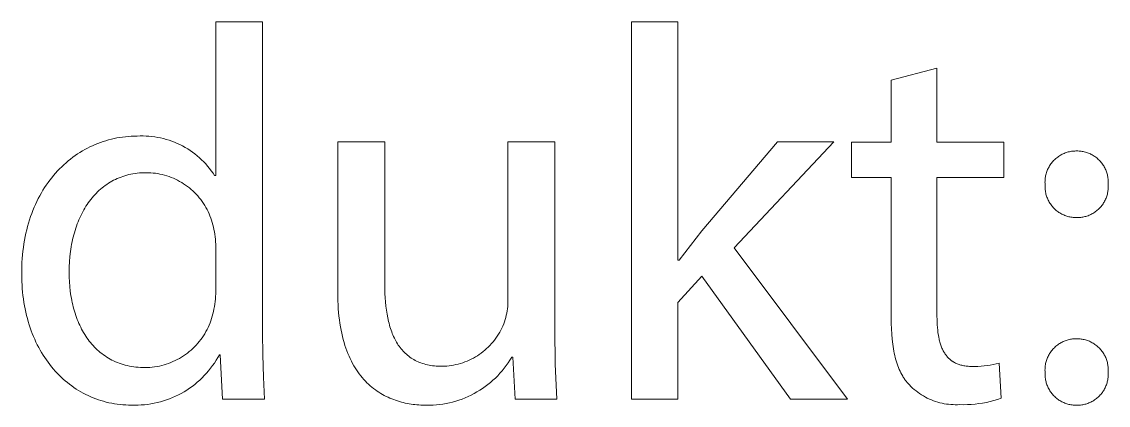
# Model space of a CAD drawing. Header units: millimetres. Extents: x 578 to 4608, y -138 to 2677.
# Drawn here: x 3178.5 to 3261, y 38.6 to 67.7 of the extents above; entities that cross this region are included whole.
import ezdxf

# ---------------------------------------------------------------- set-up
doc = ezdxf.new("R2010")
doc.units = ezdxf.units.MM
doc.header["$MEASUREMENT"] = 0
doc.layers.add('Domyślny', color=7, linetype='Continuous', true_color=0x000000)

msp = doc.modelspace()

# ---------------------------------------------------------------- linework, layer by layer
at = {"layer": 'Domyślny', "color": 18, "lineweight": 15, "true_color": 0x000000}
for p, q in [((3193.223, 56.056), (3193.223, 67.719)), ((3193.223, 67.719), (3196.779, 67.719)), ((3196.779, 67.719), (3196.779, 44.125)), ((3224.792, 39.077), (3224.792, 67.73)), ((3224.792, 67.73), (3228.308, 67.73)), ((3228.308, 67.73), (3228.308, 49.639)), ((3244.491, 63.286), (3247.967, 64.212)), ((3247.967, 64.212), (3247.967, 58.602)), ((3244.491, 58.602), (3244.491, 63.286)), ((3184.27, 58.491), (3184.472, 58.567)), ((3184.472, 58.567), (3184.677, 58.637)), ((3184.677, 58.637), (3184.883, 58.702)), ((3184.883, 58.702), (3185.091, 58.762)), ((3185.091, 58.762), (3185.302, 58.816)), ((3185.302, 58.816), (3185.514, 58.865)), ((3185.514, 58.865), (3185.727, 58.908)), ((3185.727, 58.908), (3185.943, 58.945)), ((3185.943, 58.945), (3186.159, 58.977)), ((3186.159, 58.977), (3186.378, 59.003)), ((3186.378, 59.003), (3186.597, 59.023)), ((3186.597, 59.023), (3186.818, 59.037)), ((3186.818, 59.037), (3187.041, 59.046)), ((3187.041, 59.046), (3187.264, 59.049)), ((3187.264, 59.049), (3187.487, 59.059)), ((3187.487, 59.059), (3187.71, 59.061)), ((3187.71, 59.061), (3187.933, 59.055)), ((3187.933, 59.055), (3188.156, 59.042)), ((3188.156, 59.042), (3188.378, 59.021)), ((3188.378, 59.021), (3188.599, 58.992)), ((3188.599, 58.992), (3188.819, 58.956)), ((3188.819, 58.956), (3189.038, 58.913)), ((3189.038, 58.913), (3189.255, 58.861)), ((3189.255, 58.861), (3189.471, 58.803)), ((3189.471, 58.803), (3189.684, 58.737)), ((3189.684, 58.737), (3189.895, 58.664)), ((3189.895, 58.664), (3190.103, 58.584)), ((3190.103, 58.584), (3190.308, 58.496)), ((3202.483, 47.175), (3202.483, 58.609)), ((3202.483, 58.609), (3206.053, 58.609)), ((3206.053, 58.609), (3206.053, 47.792)), ((3215.407, 46.624), (3215.407, 58.609)), ((3215.407, 58.609), (3218.95, 58.609)), ((3218.95, 58.609), (3218.95, 44.397)), ((3230.12, 51.866), (3235.851, 58.604)), ((3240.132, 58.604), (3232.576, 50.578)), ((3235.851, 58.604), (3240.132, 58.604)), ((3241.471, 55.905), (3241.471, 58.602)), ((3241.471, 58.602), (3244.491, 58.602)), ((3247.967, 58.602), (3253.053, 58.602)), ((3253.053, 58.602), (3253.053, 55.905)), ((3182.735, 57.693), (3182.918, 57.811)), ((3182.918, 57.811), (3183.104, 57.924)), ((3183.104, 57.924), (3183.292, 58.031)), ((3183.292, 58.031), (3183.483, 58.134)), ((3183.483, 58.134), (3183.676, 58.231)), ((3183.676, 58.231), (3183.872, 58.323)), ((3183.872, 58.323), (3184.07, 58.41)), ((3184.07, 58.41), (3184.27, 58.491)), ((3190.308, 58.496), (3190.51, 58.402)), ((3190.51, 58.402), (3190.709, 58.301)), ((3190.709, 58.301), (3190.904, 58.193)), ((3190.904, 58.193), (3191.096, 58.078)), ((3191.096, 58.078), (3191.283, 57.957)), ((3191.283, 57.957), (3191.466, 57.83)), ((3191.466, 57.83), (3191.645, 57.696)), ((3257.55, 57.707), (3257.625, 57.74)), ((3257.625, 57.74), (3257.702, 57.77)), ((3257.702, 57.77), (3257.779, 57.798)), ((3257.779, 57.798), (3257.857, 57.823)), ((3257.857, 57.823), (3257.936, 57.845)), ((3257.936, 57.845), (3258.016, 57.864)), ((3258.016, 57.864), (3258.096, 57.881)), ((3258.096, 57.881), (3258.177, 57.895)), ((3258.177, 57.895), (3258.259, 57.906)), ((3258.259, 57.906), (3258.34, 57.914)), ((3258.34, 57.914), (3258.422, 57.919)), ((3258.422, 57.919), (3258.504, 57.922)), ((3258.504, 57.922), (3258.586, 57.922)), ((3258.586, 57.922), (3258.668, 57.921)), ((3258.668, 57.921), (3258.749, 57.917)), ((3258.749, 57.917), (3258.83, 57.91)), ((3258.83, 57.91), (3258.91, 57.901)), ((3258.91, 57.901), (3258.991, 57.889)), ((3258.991, 57.889), (3259.071, 57.874)), ((3259.071, 57.874), (3259.15, 57.856)), ((3259.15, 57.856), (3259.229, 57.836)), ((3259.229, 57.836), (3259.306, 57.813)), ((3259.306, 57.813), (3259.384, 57.787)), ((3259.384, 57.787), (3259.46, 57.759)), ((3259.46, 57.759), (3259.535, 57.728)), ((3259.535, 57.728), (3259.609, 57.694)), ((3181.698, 56.88), (3181.863, 57.028)), ((3181.863, 57.028), (3182.032, 57.171)), ((3182.032, 57.171), (3182.203, 57.309)), ((3182.203, 57.309), (3182.377, 57.442)), ((3182.377, 57.442), (3182.555, 57.57)), ((3182.555, 57.57), (3182.735, 57.693)), ((3191.645, 57.696), (3191.819, 57.556)), ((3191.819, 57.556), (3191.988, 57.411)), ((3191.988, 57.411), (3192.152, 57.259)), ((3192.152, 57.259), (3192.311, 57.103)), ((3192.311, 57.103), (3192.464, 56.94)), ((3192.464, 56.94), (3192.612, 56.773)), ((3256.564, 56.866), (3256.61, 56.933)), ((3256.61, 56.933), (3256.659, 56.999)), ((3256.659, 56.999), (3256.711, 57.063)), ((3256.711, 57.063), (3256.764, 57.125)), ((3256.764, 57.125), (3256.82, 57.186)), ((3256.82, 57.186), (3256.877, 57.244)), ((3256.877, 57.244), (3256.937, 57.301)), ((3256.937, 57.301), (3256.998, 57.355)), ((3256.998, 57.355), (3257.062, 57.407)), ((3257.062, 57.407), (3257.127, 57.457)), ((3257.127, 57.457), (3257.194, 57.505)), ((3257.194, 57.505), (3257.262, 57.55)), ((3257.262, 57.55), (3257.332, 57.593)), ((3257.332, 57.593), (3257.403, 57.634)), ((3257.403, 57.634), (3257.476, 57.672)), ((3257.476, 57.672), (3257.55, 57.707)), ((3259.609, 57.694), (3259.682, 57.658)), ((3259.682, 57.658), (3259.753, 57.62)), ((3259.753, 57.62), (3259.823, 57.579)), ((3259.823, 57.579), (3259.892, 57.536)), ((3259.892, 57.536), (3259.959, 57.49)), ((3259.959, 57.49), (3260.025, 57.443)), ((3260.025, 57.443), (3260.089, 57.392)), ((3260.089, 57.392), (3260.151, 57.34)), ((3260.151, 57.34), (3260.212, 57.286)), ((3260.212, 57.286), (3260.27, 57.23)), ((3260.27, 57.23), (3260.327, 57.171)), ((3260.327, 57.171), (3260.381, 57.111)), ((3260.381, 57.111), (3260.434, 57.049)), ((3260.434, 57.049), (3260.484, 56.985)), ((3260.484, 56.985), (3260.532, 56.92)), ((3260.532, 56.92), (3260.578, 56.852)), ((3180.922, 56.067), (3181.07, 56.239)), ((3181.07, 56.239), (3181.222, 56.407)), ((3181.222, 56.407), (3181.377, 56.569)), ((3181.377, 56.569), (3181.536, 56.727)), ((3181.536, 56.727), (3181.698, 56.88)), ((3186.48, 56.085), (3186.329, 56.042)), ((3186.632, 56.124), (3186.48, 56.085)), ((3186.787, 56.158), (3186.632, 56.124)), ((3186.944, 56.188), (3186.787, 56.158)), ((3187.104, 56.213), (3186.944, 56.188)), ((3187.266, 56.234), (3187.104, 56.213)), ((3187.43, 56.25), (3187.266, 56.234)), ((3187.596, 56.262), (3187.43, 56.25)), ((3187.764, 56.269), (3187.596, 56.262)), ((3187.935, 56.271), (3187.764, 56.269)), ((3188.113, 56.269), (3187.935, 56.271)), ((3188.29, 56.26), (3188.113, 56.269)), ((3188.467, 56.246), (3188.29, 56.26)), ((3188.643, 56.225), (3188.467, 56.246)), ((3188.819, 56.199), (3188.643, 56.225)), ((3188.994, 56.166), (3188.819, 56.199)), ((3189.167, 56.128), (3188.994, 56.166)), ((3189.339, 56.083), (3189.167, 56.128)), ((3189.509, 56.033), (3189.339, 56.083)), ((3192.612, 56.773), (3192.753, 56.601)), ((3192.753, 56.601), (3192.889, 56.424)), ((3192.889, 56.424), (3193.019, 56.242)), ((3193.019, 56.242), (3193.142, 56.056)), ((3256.216, 56.038), (3256.234, 56.118)), ((3256.234, 56.118), (3256.255, 56.198)), ((3256.255, 56.198), (3256.279, 56.276)), ((3256.279, 56.276), (3256.306, 56.354)), ((3256.306, 56.354), (3256.335, 56.431)), ((3256.335, 56.431), (3256.366, 56.506)), ((3256.366, 56.506), (3256.401, 56.581)), ((3256.401, 56.581), (3256.438, 56.654)), ((3256.438, 56.654), (3256.477, 56.726)), ((3256.477, 56.726), (3256.519, 56.797)), ((3256.519, 56.797), (3256.564, 56.866)), ((3260.578, 56.852), (3260.621, 56.784)), ((3260.621, 56.784), (3260.662, 56.714)), ((3260.662, 56.714), (3260.701, 56.642)), ((3260.701, 56.642), (3260.737, 56.569)), ((3260.737, 56.569), (3260.771, 56.496)), ((3260.771, 56.496), (3260.802, 56.42)), ((3260.802, 56.42), (3260.83, 56.344)), ((3260.83, 56.344), (3260.856, 56.267)), ((3260.856, 56.267), (3260.88, 56.19)), ((3260.88, 56.19), (3260.9, 56.111)), ((3260.9, 56.111), (3260.918, 56.032)), ((3180.237, 55.137), (3180.366, 55.332)), ((3180.366, 55.332), (3180.499, 55.523)), ((3180.499, 55.523), (3180.637, 55.709)), ((3180.637, 55.709), (3180.778, 55.89)), ((3180.778, 55.89), (3180.922, 56.067)), ((3184.834, 55.302), (3184.713, 55.212)), ((3184.958, 55.389), (3184.834, 55.302)), ((3185.084, 55.472), (3184.958, 55.389)), ((3185.212, 55.551), (3185.084, 55.472)), ((3185.344, 55.627), (3185.212, 55.551)), ((3185.477, 55.698), (3185.344, 55.627)), ((3185.613, 55.766), (3185.477, 55.698)), ((3185.752, 55.829), (3185.613, 55.766)), ((3185.893, 55.889), (3185.752, 55.829)), ((3186.036, 55.944), (3185.893, 55.889)), ((3186.181, 55.995), (3186.036, 55.944)), ((3186.329, 56.042), (3186.181, 55.995)), ((3189.678, 55.977), (3189.509, 56.033)), ((3189.844, 55.916), (3189.678, 55.977)), ((3190.009, 55.848), (3189.844, 55.916)), ((3190.171, 55.776), (3190.009, 55.848)), ((3190.33, 55.697), (3190.171, 55.776)), ((3190.487, 55.613), (3190.33, 55.697)), ((3190.64, 55.524), (3190.487, 55.613)), ((3190.791, 55.43), (3190.64, 55.524)), ((3190.938, 55.331), (3190.791, 55.43)), ((3191.082, 55.227), (3190.938, 55.331)), ((3193.142, 56.056), (3193.223, 56.056)), ((3244.491, 55.905), (3241.471, 55.905)), ((3244.491, 45.249), (3244.491, 55.905)), ((3253.053, 55.905), (3247.967, 55.905)), ((3247.967, 55.905), (3247.967, 45.37)), ((3256.165, 55.549), (3256.166, 55.631)), ((3256.166, 55.467), (3256.165, 55.549)), ((3256.166, 55.631), (3256.171, 55.713)), ((3256.171, 55.385), (3256.166, 55.467)), ((3256.166, 55.22), (3256.167, 55.303)), ((3256.167, 55.303), (3256.171, 55.385)), ((3256.171, 55.713), (3256.178, 55.795)), ((3256.178, 55.795), (3256.188, 55.877)), ((3256.188, 55.877), (3256.2, 55.958)), ((3256.2, 55.958), (3256.216, 56.038)), ((3260.918, 56.032), (3260.933, 55.952)), ((3260.933, 55.952), (3260.946, 55.872)), ((3260.946, 55.872), (3260.955, 55.791)), ((3260.955, 55.791), (3260.962, 55.71)), ((3260.962, 55.71), (3260.966, 55.629)), ((3260.966, 55.466), (3260.962, 55.385)), ((3260.962, 55.385), (3260.966, 55.304)), ((3260.966, 55.629), (3260.968, 55.548)), ((3260.968, 55.548), (3260.966, 55.466)), ((3260.966, 55.304), (3260.967, 55.222)), ((3179.76, 54.311), (3179.873, 54.524)), ((3179.873, 54.524), (3179.99, 54.733)), ((3179.99, 54.733), (3180.111, 54.937)), ((3180.111, 54.937), (3180.237, 55.137)), ((3183.936, 54.479), (3183.835, 54.36)), ((3184.039, 54.594), (3183.936, 54.479)), ((3184.145, 54.705), (3184.039, 54.594)), ((3184.253, 54.814), (3184.145, 54.705)), ((3184.364, 54.919), (3184.253, 54.814)), ((3184.478, 55.02), (3184.364, 54.919)), ((3184.594, 55.118), (3184.478, 55.02)), ((3184.713, 55.212), (3184.594, 55.118)), ((3191.222, 55.118), (3191.082, 55.227)), ((3191.359, 55.004), (3191.222, 55.118)), ((3191.491, 54.886), (3191.359, 55.004)), ((3191.619, 54.763), (3191.491, 54.886)), ((3191.743, 54.636), (3191.619, 54.763)), ((3191.863, 54.505), (3191.743, 54.636)), ((3191.978, 54.369), (3191.863, 54.505)), ((3256.168, 55.138), (3256.166, 55.22)), ((3256.173, 55.055), (3256.168, 55.138)), ((3256.181, 54.973), (3256.173, 55.055)), ((3256.191, 54.891), (3256.181, 54.973)), ((3256.205, 54.809), (3256.191, 54.891)), ((3256.221, 54.728), (3256.205, 54.809)), ((3256.24, 54.648), (3256.221, 54.728)), ((3256.262, 54.568), (3256.24, 54.648)), ((3256.287, 54.489), (3256.262, 54.568)), ((3256.314, 54.411), (3256.287, 54.489)), ((3260.853, 54.496), (3260.827, 54.419)), ((3260.877, 54.575), (3260.853, 54.496)), ((3260.898, 54.654), (3260.877, 54.575)), ((3260.916, 54.734), (3260.898, 54.654)), ((3260.932, 54.814), (3260.916, 54.734)), ((3260.945, 54.895), (3260.932, 54.814)), ((3260.955, 54.976), (3260.945, 54.895)), ((3260.962, 55.058), (3260.955, 54.976)), ((3260.966, 55.14), (3260.962, 55.058)), ((3260.967, 55.222), (3260.966, 55.14)), ((3179.352, 53.414), (3179.447, 53.645)), ((3179.447, 53.645), (3179.547, 53.871)), ((3179.547, 53.871), (3179.651, 54.093)), ((3179.651, 54.093), (3179.76, 54.311)), ((3183.373, 53.72), (3183.288, 53.583)), ((3183.46, 53.855), (3183.373, 53.72)), ((3183.55, 53.986), (3183.46, 53.855)), ((3183.642, 54.114), (3183.55, 53.986)), ((3183.737, 54.239), (3183.642, 54.114)), ((3183.835, 54.36), (3183.737, 54.239)), ((3192.089, 54.23), (3191.978, 54.369)), ((3192.194, 54.087), (3192.089, 54.23)), ((3192.295, 53.941), (3192.194, 54.087)), ((3192.391, 53.791), (3192.295, 53.941)), ((3192.481, 53.639), (3192.391, 53.791)), ((3192.566, 53.483), (3192.481, 53.639)), ((3256.344, 54.334), (3256.314, 54.411)), ((3256.377, 54.259), (3256.344, 54.334)), ((3256.412, 54.184), (3256.377, 54.259)), ((3256.45, 54.111), (3256.412, 54.184)), ((3256.491, 54.038), (3256.45, 54.111)), ((3256.534, 53.968), (3256.491, 54.038)), ((3256.579, 53.899), (3256.534, 53.968)), ((3256.627, 53.831), (3256.579, 53.899)), ((3256.677, 53.766), (3256.627, 53.831)), ((3256.729, 53.702), (3256.677, 53.766)), ((3256.784, 53.64), (3256.729, 53.702)), ((3256.84, 53.579), (3256.784, 53.64)), ((3260.368, 53.65), (3260.312, 53.59)), ((3260.421, 53.712), (3260.368, 53.65)), ((3260.472, 53.776), (3260.421, 53.712)), ((3260.521, 53.841), (3260.472, 53.776)), ((3260.568, 53.908), (3260.521, 53.841)), ((3260.613, 53.977), (3260.568, 53.908)), ((3260.655, 54.048), (3260.613, 53.977)), ((3260.694, 54.119), (3260.655, 54.048)), ((3260.731, 54.192), (3260.694, 54.119)), ((3260.765, 54.267), (3260.731, 54.192)), ((3260.797, 54.342), (3260.765, 54.267)), ((3260.827, 54.419), (3260.797, 54.342)), ((3179.094, 52.697), (3179.175, 52.94)), ((3179.175, 52.94), (3179.261, 53.179)), ((3179.261, 53.179), (3179.352, 53.414)), ((3182.908, 52.853), (3182.84, 52.699)), ((3182.978, 53.005), (3182.908, 52.853)), ((3183.052, 53.154), (3182.978, 53.005)), ((3183.128, 53.3), (3183.052, 53.154)), ((3183.207, 53.443), (3183.128, 53.3)), ((3183.288, 53.583), (3183.207, 53.443)), ((3192.646, 53.324), (3192.566, 53.483)), ((3192.721, 53.163), (3192.646, 53.324)), ((3192.789, 52.999), (3192.721, 53.163)), ((3192.853, 52.833), (3192.789, 52.999)), ((3192.91, 52.665), (3192.853, 52.833)), ((3256.899, 53.521), (3256.84, 53.579)), ((3256.96, 53.465), (3256.899, 53.521)), ((3257.022, 53.411), (3256.96, 53.465)), ((3257.087, 53.36), (3257.022, 53.411)), ((3257.153, 53.31), (3257.087, 53.36)), ((3257.221, 53.263), (3257.153, 53.31)), ((3257.29, 53.218), (3257.221, 53.263)), ((3257.361, 53.176), (3257.29, 53.218)), ((3257.434, 53.136), (3257.361, 53.176)), ((3257.508, 53.099), (3257.434, 53.136)), ((3257.583, 53.064), (3257.508, 53.099)), ((3257.659, 53.032), (3257.583, 53.064)), ((3257.736, 53.003), (3257.659, 53.032)), ((3257.814, 52.976), (3257.736, 53.003)), ((3257.893, 52.952), (3257.814, 52.976)), ((3257.973, 52.931), (3257.893, 52.952)), ((3258.054, 52.913), (3257.973, 52.931)), ((3258.135, 52.897), (3258.054, 52.913)), ((3258.217, 52.885), (3258.135, 52.897)), ((3258.299, 52.875), (3258.217, 52.885)), ((3258.381, 52.868), (3258.299, 52.875)), ((3258.463, 52.864), (3258.381, 52.868)), ((3258.546, 52.862), (3258.463, 52.864)), ((3258.628, 52.862), (3258.546, 52.862)), ((3258.71, 52.864), (3258.628, 52.862)), ((3258.792, 52.869), (3258.71, 52.864)), ((3258.873, 52.877), (3258.792, 52.869)), ((3258.954, 52.887), (3258.873, 52.877)), ((3259.035, 52.901), (3258.954, 52.887)), ((3259.115, 52.917), (3259.035, 52.901)), ((3259.195, 52.936), (3259.115, 52.917)), ((3259.274, 52.958), (3259.195, 52.936)), ((3259.352, 52.982), (3259.274, 52.958)), ((3259.43, 53.01), (3259.352, 52.982)), ((3259.506, 53.039), (3259.43, 53.01)), ((3259.581, 53.072), (3259.506, 53.039)), ((3259.655, 53.107), (3259.581, 53.072)), ((3259.728, 53.145), (3259.655, 53.107)), ((3259.799, 53.185), (3259.728, 53.145)), ((3259.869, 53.227), (3259.799, 53.185)), ((3259.938, 53.272), (3259.869, 53.227)), ((3260.004, 53.32), (3259.938, 53.272)), ((3260.07, 53.369), (3260.004, 53.32)), ((3260.133, 53.421), (3260.07, 53.369)), ((3260.195, 53.475), (3260.133, 53.421)), ((3260.254, 53.531), (3260.195, 53.475)), ((3260.312, 53.59), (3260.254, 53.531)), ((3178.88, 51.942), (3178.946, 52.198)), ((3178.946, 52.198), (3179.018, 52.449)), ((3179.018, 52.449), (3179.094, 52.697)), ((3182.598, 52.056), (3182.544, 51.889)), ((3182.654, 52.22), (3182.598, 52.056)), ((3182.713, 52.383), (3182.654, 52.22)), ((3182.775, 52.542), (3182.713, 52.383)), ((3182.84, 52.699), (3182.775, 52.542)), ((3192.962, 52.496), (3192.91, 52.665)), ((3193.008, 52.324), (3192.962, 52.496)), ((3193.048, 52.151), (3193.008, 52.324)), ((3193.092, 51.968), (3193.048, 52.151)), ((3193.129, 51.784), (3193.092, 51.968)), ((3178.666, 50.879), (3178.711, 51.151)), ((3178.711, 51.151), (3178.762, 51.419)), ((3178.762, 51.419), (3178.818, 51.682)), ((3178.818, 51.682), (3178.88, 51.942)), ((3182.36, 51.196), (3182.322, 51.017)), ((3182.402, 51.373), (3182.36, 51.196)), ((3182.447, 51.547), (3182.402, 51.373)), ((3182.494, 51.719), (3182.447, 51.547)), ((3182.544, 51.889), (3182.494, 51.719)), ((3193.16, 51.598), (3193.129, 51.784)), ((3193.185, 51.412), (3193.16, 51.598)), ((3193.204, 51.225), (3193.185, 51.412)), ((3193.216, 51.037), (3193.204, 51.225)), ((3228.389, 49.639), (3230.12, 51.866)), ((3178.561, 50.041), (3178.59, 50.324)), ((3178.59, 50.324), (3178.625, 50.604)), ((3178.625, 50.604), (3178.666, 50.879)), ((3182.224, 50.468), (3182.198, 50.281)), ((3182.254, 50.653), (3182.224, 50.468)), ((3182.286, 50.836), (3182.254, 50.653)), ((3182.322, 51.017), (3182.286, 50.836)), ((3193.223, 50.849), (3193.216, 51.037)), ((3193.223, 50.661), (3193.223, 50.849)), ((3193.223, 47.266), (3193.223, 50.661)), ((3232.576, 50.578), (3241.179, 39.077)), ((3178.519, 49.463), (3178.537, 49.754)), ((3178.537, 49.754), (3178.561, 50.041)), ((3182.122, 49.512), (3182.103, 49.117)), ((3182.154, 49.9), (3182.122, 49.512)), ((3182.198, 50.281), (3182.154, 49.9)), ((3228.308, 49.639), (3228.389, 49.639)), ((3178.5, 48.568), (3178.501, 48.87)), ((3178.501, 48.87), (3178.507, 49.168)), ((3178.507, 49.168), (3178.519, 49.463)), ((3182.103, 49.117), (3182.097, 48.715)), ((3182.097, 48.715), (3182.103, 48.347)), ((3178.503, 48.29), (3178.5, 48.568)), ((3178.511, 48.016), (3178.503, 48.29)), ((3178.524, 47.745), (3178.511, 48.016)), ((3182.103, 48.347), (3182.12, 47.984)), ((3182.12, 47.984), (3182.148, 47.625)), ((3230.12, 48.431), (3228.308, 46.418)), ((3236.857, 39.077), (3230.12, 48.431)), ((3178.542, 47.476), (3178.524, 47.745)), ((3178.566, 47.211), (3178.542, 47.476)), ((3178.594, 46.949), (3178.566, 47.211)), ((3182.148, 47.625), (3182.187, 47.272)), ((3182.187, 47.272), (3182.238, 46.924)), ((3193.219, 46.88), (3193.224, 47.073)), ((3193.224, 47.073), (3193.223, 47.266)), ((3202.494, 46.548), (3202.483, 47.175)), ((3206.053, 47.792), (3206.056, 47.448)), ((3206.056, 47.448), (3206.066, 47.112)), ((3206.066, 47.112), (3206.083, 46.783)), ((3178.627, 46.69), (3178.594, 46.949)), ((3178.665, 46.434), (3178.627, 46.69)), ((3178.708, 46.181), (3178.665, 46.434)), ((3182.238, 46.924), (3182.267, 46.752)), ((3182.267, 46.752), (3182.3, 46.583)), ((3182.3, 46.583), (3182.335, 46.414)), ((3182.335, 46.414), (3182.373, 46.248)), ((3182.373, 46.248), (3182.414, 46.083)), ((3193.132, 46.113), (3193.163, 46.303)), ((3193.163, 46.303), (3193.189, 46.495)), ((3193.189, 46.495), (3193.207, 46.687)), ((3193.207, 46.687), (3193.219, 46.88)), ((3202.507, 46.246), (3202.494, 46.548)), ((3202.525, 45.951), (3202.507, 46.246)), ((3206.083, 46.783), (3206.108, 46.461)), ((3206.108, 46.461), (3206.139, 46.148)), ((3215.384, 46.117), (3215.397, 46.286)), ((3215.397, 46.286), (3215.405, 46.455)), ((3215.405, 46.455), (3215.407, 46.624)), ((3228.308, 46.418), (3228.308, 39.077)), ((3178.756, 45.932), (3178.708, 46.181)), ((3178.809, 45.686), (3178.756, 45.932)), ((3178.866, 45.443), (3178.809, 45.686)), ((3178.928, 45.204), (3178.866, 45.443)), ((3182.414, 46.083), (3182.457, 45.92)), ((3182.457, 45.92), (3182.504, 45.76)), ((3182.504, 45.76), (3182.553, 45.601)), ((3182.553, 45.601), (3182.605, 45.444)), ((3182.605, 45.444), (3182.66, 45.289)), ((3192.912, 45.21), (3192.963, 45.384)), ((3192.963, 45.384), (3193.009, 45.559)), ((3193.009, 45.559), (3193.048, 45.736)), ((3193.048, 45.736), (3193.093, 45.924)), ((3193.093, 45.924), (3193.132, 46.113)), ((3202.548, 45.663), (3202.525, 45.951)), ((3202.576, 45.382), (3202.548, 45.663)), ((3202.609, 45.109), (3202.576, 45.382)), ((3206.139, 46.148), (3206.178, 45.843)), ((3206.178, 45.843), (3206.225, 45.546)), ((3206.225, 45.546), (3206.279, 45.258)), ((3215.237, 45.284), (3215.278, 45.448)), ((3215.278, 45.448), (3215.312, 45.614)), ((3215.312, 45.614), (3215.342, 45.781)), ((3215.342, 45.781), (3215.366, 45.949)), ((3215.366, 45.949), (3215.384, 46.117)), ((3247.967, 45.37), (3247.969, 45.146)), ((3178.994, 44.969), (3178.928, 45.204)), ((3179.065, 44.736), (3178.994, 44.969)), ((3179.14, 44.508), (3179.065, 44.736)), ((3182.66, 45.289), (3182.717, 45.137)), ((3182.717, 45.137), (3182.778, 44.986)), ((3182.778, 44.986), (3182.841, 44.838)), ((3182.841, 44.838), (3182.907, 44.693)), ((3182.907, 44.693), (3182.976, 44.549)), ((3182.976, 44.549), (3183.048, 44.408)), ((3192.568, 44.372), (3192.648, 44.535)), ((3192.648, 44.535), (3192.723, 44.7)), ((3192.723, 44.7), (3192.792, 44.868)), ((3192.792, 44.868), (3192.855, 45.038)), ((3192.855, 45.038), (3192.912, 45.21)), ((3202.647, 44.842), (3202.609, 45.109)), ((3202.689, 44.582), (3202.647, 44.842)), ((3202.736, 44.33), (3202.689, 44.582)), ((3206.279, 45.258), (3206.342, 44.979)), ((3206.342, 44.979), (3206.376, 44.843)), ((3206.376, 44.843), (3206.413, 44.709)), ((3206.413, 44.709), (3206.451, 44.578)), ((3206.451, 44.578), (3206.492, 44.449)), ((3214.942, 44.475), (3215.016, 44.636)), ((3215.016, 44.636), (3215.085, 44.799)), ((3215.085, 44.799), (3215.141, 44.959)), ((3215.141, 44.959), (3215.192, 45.121)), ((3215.192, 45.121), (3215.237, 45.284)), ((3244.495, 44.825), (3244.491, 45.249)), ((3244.508, 44.414), (3244.495, 44.825)), ((3247.969, 45.146), (3247.975, 44.929)), ((3247.975, 44.929), (3247.985, 44.718)), ((3247.985, 44.718), (3248, 44.513)), ((3179.22, 44.283), (3179.14, 44.508)), ((3179.304, 44.061), (3179.22, 44.283)), ((3179.392, 43.844), (3179.304, 44.061)), ((3179.485, 43.63), (3179.392, 43.844)), ((3183.048, 44.408), (3183.123, 44.27)), ((3183.123, 44.27), (3183.2, 44.135)), ((3183.2, 44.135), (3183.28, 44.001)), ((3183.28, 44.001), (3183.364, 43.871)), ((3183.364, 43.871), (3183.449, 43.744)), ((3183.449, 43.744), (3183.538, 43.619)), ((3192.088, 43.605), (3192.194, 43.752)), ((3192.194, 43.752), (3192.296, 43.902)), ((3192.296, 43.902), (3192.392, 44.056)), ((3192.392, 44.056), (3192.483, 44.212)), ((3192.483, 44.212), (3192.568, 44.372)), ((3196.779, 44.125), (3196.788, 42.442)), ((3202.787, 44.084), (3202.736, 44.33)), ((3202.842, 43.844), (3202.787, 44.084)), ((3202.902, 43.611), (3202.842, 43.844)), ((3206.492, 44.449), (3206.534, 44.322)), ((3206.534, 44.322), (3206.579, 44.198)), ((3206.579, 44.198), (3206.626, 44.076)), ((3206.626, 44.076), (3206.676, 43.957)), ((3206.676, 43.957), (3206.727, 43.84)), ((3206.727, 43.84), (3206.781, 43.726)), ((3206.781, 43.726), (3206.837, 43.615)), ((3214.384, 43.572), (3214.49, 43.714)), ((3214.49, 43.714), (3214.591, 43.86)), ((3214.591, 43.86), (3214.686, 44.009)), ((3214.686, 44.009), (3214.777, 44.161)), ((3214.777, 44.161), (3214.862, 44.317)), ((3214.862, 44.317), (3214.942, 44.475)), ((3218.95, 44.397), (3218.985, 41.738)), ((3244.531, 44.017), (3244.508, 44.414)), ((3244.563, 43.633), (3244.531, 44.017)), ((3248, 44.513), (3248.019, 44.314)), ((3248.019, 44.314), (3248.043, 44.122)), ((3248.043, 44.122), (3248.071, 43.936)), ((3248.071, 43.936), (3248.104, 43.757)), ((3248.104, 43.757), (3248.123, 43.67)), ((3179.581, 43.42), (3179.485, 43.63)), ((3179.682, 43.213), (3179.581, 43.42)), ((3179.787, 43.011), (3179.682, 43.213)), ((3179.895, 42.813), (3179.787, 43.011)), ((3183.538, 43.619), (3183.63, 43.497)), ((3183.63, 43.497), (3183.724, 43.378)), ((3183.724, 43.378), (3183.821, 43.262)), ((3183.821, 43.262), (3183.921, 43.149)), ((3183.921, 43.149), (3184.024, 43.04)), ((3184.024, 43.04), (3184.13, 42.933)), ((3184.13, 42.933), (3184.238, 42.83)), ((3191.35, 42.808), (3191.484, 42.93)), ((3191.484, 42.93), (3191.614, 43.057)), ((3191.614, 43.057), (3191.739, 43.188)), ((3191.739, 43.188), (3191.86, 43.323)), ((3191.86, 43.323), (3191.976, 43.462)), ((3191.976, 43.462), (3192.088, 43.605)), ((3202.966, 43.385), (3202.902, 43.611)), ((3203.034, 43.165), (3202.966, 43.385)), ((3203.105, 42.951), (3203.034, 43.165)), ((3203.181, 42.744), (3203.105, 42.951)), ((3206.837, 43.615), (3206.895, 43.506)), ((3206.895, 43.506), (3206.956, 43.4)), ((3206.956, 43.4), (3207.019, 43.296)), ((3207.019, 43.296), (3207.084, 43.195)), ((3207.084, 43.195), (3207.152, 43.097)), ((3207.152, 43.097), (3207.222, 43.002)), ((3207.222, 43.002), (3207.295, 42.909)), ((3207.295, 42.909), (3207.37, 42.819)), ((3213.652, 42.803), (3213.785, 42.921)), ((3213.785, 42.921), (3213.913, 43.043)), ((3213.913, 43.043), (3214.038, 43.169)), ((3214.038, 43.169), (3214.158, 43.299)), ((3214.158, 43.299), (3214.273, 43.434)), ((3214.273, 43.434), (3214.384, 43.572)), ((3244.606, 43.263), (3244.563, 43.633)), ((3244.631, 43.083), (3244.606, 43.263)), ((3244.659, 42.907), (3244.631, 43.083)), ((3244.69, 42.734), (3244.659, 42.907)), ((3248.123, 43.67), (3248.142, 43.584)), ((3248.142, 43.584), (3248.163, 43.5)), ((3248.163, 43.5), (3248.185, 43.418)), ((3248.185, 43.418), (3248.209, 43.338)), ((3248.209, 43.338), (3248.233, 43.259)), ((3248.233, 43.259), (3248.259, 43.182)), ((3248.259, 43.182), (3248.287, 43.106)), ((3248.287, 43.106), (3248.315, 43.032)), ((3248.315, 43.032), (3248.345, 42.96)), ((3248.345, 42.96), (3248.376, 42.89)), ((3248.376, 42.89), (3248.409, 42.822)), ((3256.764, 42.873), (3256.82, 42.933)), ((3256.82, 42.933), (3256.877, 42.992)), ((3256.877, 42.992), (3256.937, 43.048)), ((3256.937, 43.048), (3256.998, 43.102)), ((3256.998, 43.102), (3257.062, 43.155)), ((3257.062, 43.155), (3257.127, 43.205)), ((3257.127, 43.205), (3257.194, 43.252)), ((3257.194, 43.252), (3257.262, 43.298)), ((3257.262, 43.298), (3257.332, 43.34)), ((3257.332, 43.34), (3257.403, 43.381)), ((3257.403, 43.381), (3257.476, 43.419)), ((3257.476, 43.419), (3257.55, 43.454)), ((3257.55, 43.454), (3257.625, 43.487)), ((3257.625, 43.487), (3257.702, 43.517)), ((3257.702, 43.517), (3257.779, 43.545)), ((3257.779, 43.545), (3257.857, 43.57)), ((3257.857, 43.57), (3257.936, 43.592)), ((3257.936, 43.592), (3258.016, 43.612)), ((3258.016, 43.612), (3258.096, 43.628)), ((3258.096, 43.628), (3258.177, 43.642)), ((3258.177, 43.642), (3258.259, 43.653)), ((3258.259, 43.653), (3258.34, 43.661)), ((3258.34, 43.661), (3258.422, 43.667)), ((3258.422, 43.667), (3258.504, 43.669)), ((3258.504, 43.669), (3258.586, 43.669)), ((3258.586, 43.669), (3258.668, 43.668)), ((3258.668, 43.668), (3258.749, 43.664)), ((3258.749, 43.664), (3258.83, 43.658)), ((3258.83, 43.658), (3258.91, 43.648)), ((3258.91, 43.648), (3258.991, 43.636)), ((3258.991, 43.636), (3259.071, 43.621)), ((3259.071, 43.621), (3259.15, 43.603)), ((3259.15, 43.603), (3259.229, 43.583)), ((3259.229, 43.583), (3259.306, 43.56)), ((3259.306, 43.56), (3259.384, 43.534)), ((3259.384, 43.534), (3259.46, 43.506)), ((3259.46, 43.506), (3259.535, 43.475)), ((3259.535, 43.475), (3259.609, 43.442)), ((3259.609, 43.442), (3259.682, 43.406)), ((3259.682, 43.406), (3259.753, 43.367)), ((3259.753, 43.367), (3259.823, 43.327)), ((3259.823, 43.327), (3259.892, 43.283)), ((3259.892, 43.283), (3259.959, 43.238)), ((3259.959, 43.238), (3260.025, 43.19)), ((3260.025, 43.19), (3260.089, 43.14)), ((3260.089, 43.14), (3260.151, 43.088)), ((3260.151, 43.088), (3260.212, 43.033)), ((3260.212, 43.033), (3260.27, 42.977)), ((3260.27, 42.977), (3260.327, 42.919)), ((3260.327, 42.919), (3260.381, 42.858)), ((3180.008, 42.618), (3179.895, 42.813)), ((3180.124, 42.428), (3180.008, 42.618)), ((3180.245, 42.241), (3180.124, 42.428)), ((3180.369, 42.059), (3180.245, 42.241)), ((3180.496, 41.881), (3180.369, 42.059)), ((3184.238, 42.83), (3184.349, 42.73)), ((3184.349, 42.73), (3184.463, 42.633)), ((3184.463, 42.633), (3184.58, 42.54)), ((3184.58, 42.54), (3184.7, 42.451)), ((3184.7, 42.451), (3184.823, 42.365)), ((3184.823, 42.365), (3184.948, 42.282)), ((3184.948, 42.282), (3185.076, 42.203)), ((3185.076, 42.203), (3185.207, 42.128)), ((3185.207, 42.128), (3185.341, 42.057)), ((3190.145, 42.01), (3190.307, 42.091)), ((3190.307, 42.091), (3190.466, 42.178)), ((3190.466, 42.178), (3190.622, 42.27)), ((3190.622, 42.27), (3190.775, 42.368)), ((3190.775, 42.368), (3190.924, 42.471)), ((3190.924, 42.471), (3191.07, 42.578)), ((3191.07, 42.578), (3191.212, 42.691)), ((3191.212, 42.691), (3191.35, 42.808)), ((3193.386, 42.246), (3193.259, 42.036)), ((3193.505, 42.461), (3193.386, 42.246)), ((3193.572, 42.461), (3193.505, 42.461)), ((3193.746, 39.079), (3193.572, 42.461)), ((3196.788, 42.442), (3196.838, 40.76)), ((3203.26, 42.543), (3203.181, 42.744)), ((3203.343, 42.348), (3203.26, 42.543)), ((3203.429, 42.159), (3203.343, 42.348)), ((3203.519, 41.976), (3203.429, 42.159)), ((3207.37, 42.819), (3207.447, 42.733)), ((3207.447, 42.733), (3207.527, 42.649)), ((3207.527, 42.649), (3207.61, 42.568)), ((3207.61, 42.568), (3207.695, 42.49)), ((3207.695, 42.49), (3207.782, 42.414)), ((3207.782, 42.414), (3207.873, 42.342)), ((3207.873, 42.342), (3207.965, 42.273)), ((3207.965, 42.273), (3208.061, 42.207)), ((3208.061, 42.207), (3208.159, 42.145)), ((3208.159, 42.145), (3208.259, 42.085)), ((3208.259, 42.085), (3208.363, 42.028)), ((3212.461, 42.043), (3212.62, 42.12)), ((3212.62, 42.12), (3212.777, 42.202)), ((3212.777, 42.202), (3212.932, 42.289)), ((3212.932, 42.289), (3213.083, 42.382)), ((3213.083, 42.382), (3213.23, 42.48)), ((3213.23, 42.48), (3213.375, 42.583)), ((3213.375, 42.583), (3213.515, 42.691)), ((3213.515, 42.691), (3213.652, 42.803)), ((3215.689, 42.263), (3215.558, 42.049)), ((3215.769, 42.263), (3215.689, 42.263)), ((3215.957, 39.082), (3215.769, 42.263)), ((3244.724, 42.565), (3244.69, 42.734)), ((3244.76, 42.399), (3244.724, 42.565)), ((3244.799, 42.238), (3244.76, 42.399)), ((3244.842, 42.079), (3244.799, 42.238)), ((3244.887, 41.925), (3244.842, 42.079)), ((3248.409, 42.822), (3248.443, 42.755)), ((3248.443, 42.755), (3248.479, 42.69)), ((3248.479, 42.69), (3248.516, 42.626)), ((3248.516, 42.626), (3248.554, 42.565)), ((3248.554, 42.565), (3248.594, 42.505)), ((3248.594, 42.505), (3248.635, 42.447)), ((3248.635, 42.447), (3248.677, 42.391)), ((3248.677, 42.391), (3248.721, 42.336)), ((3248.721, 42.336), (3248.767, 42.283)), ((3248.767, 42.283), (3248.814, 42.233)), ((3248.814, 42.233), (3248.863, 42.184)), ((3248.863, 42.184), (3248.913, 42.136)), ((3248.913, 42.136), (3248.939, 42.113)), ((3248.939, 42.113), (3248.965, 42.091)), ((3248.965, 42.091), (3248.991, 42.069)), ((3248.991, 42.069), (3249.018, 42.047)), ((3256.279, 42.024), (3256.306, 42.101)), ((3256.306, 42.101), (3256.335, 42.178)), ((3256.335, 42.178), (3256.366, 42.254)), ((3256.366, 42.254), (3256.401, 42.328)), ((3256.401, 42.328), (3256.438, 42.401)), ((3256.438, 42.401), (3256.477, 42.473)), ((3256.477, 42.473), (3256.519, 42.544)), ((3256.519, 42.544), (3256.564, 42.613)), ((3256.564, 42.613), (3256.61, 42.681)), ((3256.61, 42.681), (3256.659, 42.746)), ((3256.659, 42.746), (3256.711, 42.811)), ((3256.711, 42.811), (3256.764, 42.873)), ((3260.381, 42.858), (3260.434, 42.796)), ((3260.434, 42.796), (3260.484, 42.732)), ((3260.484, 42.732), (3260.532, 42.667)), ((3260.532, 42.667), (3260.578, 42.6)), ((3260.578, 42.6), (3260.621, 42.531)), ((3260.621, 42.531), (3260.662, 42.461)), ((3260.662, 42.461), (3260.701, 42.39)), ((3260.701, 42.39), (3260.737, 42.317)), ((3260.737, 42.317), (3260.771, 42.243)), ((3260.771, 42.243), (3260.802, 42.168)), ((3260.802, 42.168), (3260.83, 42.092)), ((3260.83, 42.092), (3260.856, 42.015)), ((3180.628, 41.707), (3180.496, 41.881)), ((3180.763, 41.538), (3180.628, 41.707)), ((3180.901, 41.373), (3180.763, 41.538)), ((3181.043, 41.212), (3180.901, 41.373)), ((3185.341, 42.057), (3185.478, 41.99)), ((3185.478, 41.99), (3185.618, 41.926)), ((3185.618, 41.926), (3185.76, 41.867)), ((3185.76, 41.867), (3185.905, 41.811)), ((3185.905, 41.811), (3186.053, 41.76)), ((3186.053, 41.76), (3186.204, 41.712)), ((3186.204, 41.712), (3186.358, 41.669)), ((3186.358, 41.669), (3186.514, 41.631)), ((3186.514, 41.631), (3186.673, 41.596)), ((3186.673, 41.596), (3186.836, 41.566)), ((3186.836, 41.566), (3187.001, 41.541)), ((3187.001, 41.541), (3187.168, 41.519)), ((3187.168, 41.519), (3187.339, 41.503)), ((3187.339, 41.503), (3187.513, 41.491)), ((3187.513, 41.491), (3187.689, 41.484)), ((3187.689, 41.484), (3187.868, 41.482)), ((3187.868, 41.482), (3188.049, 41.486)), ((3188.049, 41.486), (3188.23, 41.496)), ((3188.23, 41.496), (3188.411, 41.513)), ((3188.411, 41.513), (3188.59, 41.536)), ((3188.59, 41.536), (3188.769, 41.564)), ((3188.769, 41.564), (3188.947, 41.599)), ((3188.947, 41.599), (3189.124, 41.64)), ((3189.124, 41.64), (3189.299, 41.687)), ((3189.299, 41.687), (3189.472, 41.74)), ((3189.472, 41.74), (3189.644, 41.799)), ((3189.644, 41.799), (3189.813, 41.863)), ((3189.813, 41.863), (3189.98, 41.934)), ((3189.98, 41.934), (3190.145, 42.01)), ((3192.685, 41.239), (3192.525, 41.053)), ((3192.839, 41.431), (3192.685, 41.239)), ((3192.986, 41.628), (3192.839, 41.431)), ((3193.126, 41.829), (3192.986, 41.628)), ((3193.259, 42.036), (3193.126, 41.829)), ((3203.612, 41.799), (3203.519, 41.976)), ((3203.708, 41.627), (3203.612, 41.799)), ((3203.808, 41.462), (3203.708, 41.627)), ((3203.91, 41.302), (3203.808, 41.462)), ((3204.016, 41.147), (3203.91, 41.302)), ((3208.363, 42.028), (3208.469, 41.975)), ((3208.469, 41.975), (3208.578, 41.925)), ((3208.578, 41.925), (3208.689, 41.878)), ((3208.689, 41.878), (3208.804, 41.834)), ((3208.804, 41.834), (3208.921, 41.794)), ((3208.921, 41.794), (3209.041, 41.757)), ((3209.041, 41.757), (3209.164, 41.723)), ((3209.164, 41.723), (3209.289, 41.693)), ((3209.289, 41.693), (3209.418, 41.667)), ((3209.418, 41.667), (3209.55, 41.643)), ((3209.55, 41.643), (3209.684, 41.624)), ((3209.684, 41.624), (3209.821, 41.607)), ((3209.821, 41.607), (3209.962, 41.595)), ((3209.962, 41.595), (3210.105, 41.586)), ((3210.105, 41.586), (3210.252, 41.58)), ((3210.252, 41.58), (3210.401, 41.578)), ((3210.401, 41.578), (3210.578, 41.584)), ((3210.578, 41.584), (3210.755, 41.596)), ((3210.755, 41.596), (3210.931, 41.614)), ((3210.931, 41.614), (3211.107, 41.638)), ((3211.107, 41.638), (3211.282, 41.668)), ((3211.282, 41.668), (3211.455, 41.704)), ((3211.455, 41.704), (3211.627, 41.746)), ((3211.627, 41.746), (3211.798, 41.794)), ((3211.798, 41.794), (3211.967, 41.847)), ((3211.967, 41.847), (3212.133, 41.907)), ((3212.133, 41.907), (3212.298, 41.972)), ((3212.298, 41.972), (3212.461, 42.043)), ((3214.965, 41.24), (3214.8, 41.051)), ((3215.123, 41.435), (3214.965, 41.24)), ((3215.275, 41.634), (3215.123, 41.435)), ((3215.42, 41.839), (3215.275, 41.634)), ((3215.558, 42.049), (3215.42, 41.839)), ((3218.985, 41.738), (3219.111, 39.082)), ((3244.936, 41.774), (3244.887, 41.925)), ((3244.987, 41.627), (3244.936, 41.774)), ((3245.042, 41.483), (3244.987, 41.627)), ((3245.1, 41.344), (3245.042, 41.483)), ((3245.162, 41.208), (3245.1, 41.344)), ((3249.018, 42.047), (3249.045, 42.026)), ((3249.045, 42.026), (3249.073, 42.006)), ((3249.073, 42.006), (3249.101, 41.986)), ((3249.101, 41.986), (3249.129, 41.966)), ((3249.129, 41.966), (3249.158, 41.947)), ((3249.158, 41.947), (3249.187, 41.928)), ((3249.187, 41.928), (3249.217, 41.91)), ((3249.217, 41.91), (3249.247, 41.892)), ((3249.247, 41.892), (3249.308, 41.858)), ((3249.308, 41.858), (3249.371, 41.825)), ((3249.371, 41.825), (3249.435, 41.795)), ((3249.435, 41.795), (3249.501, 41.766)), ((3249.501, 41.766), (3249.569, 41.74)), ((3249.569, 41.74), (3249.639, 41.715)), ((3249.639, 41.715), (3249.71, 41.692)), ((3249.71, 41.692), (3249.783, 41.671)), ((3249.783, 41.671), (3249.858, 41.653)), ((3249.858, 41.653), (3249.934, 41.636)), ((3249.934, 41.636), (3250.013, 41.621)), ((3250.013, 41.621), (3250.093, 41.608)), ((3250.093, 41.608), (3250.174, 41.597)), ((3250.174, 41.597), (3250.258, 41.588)), ((3250.258, 41.588), (3250.343, 41.581)), ((3250.343, 41.581), (3250.431, 41.576)), ((3250.431, 41.576), (3250.52, 41.573)), ((3250.52, 41.573), (3250.611, 41.572)), ((3250.611, 41.572), (3250.844, 41.57)), ((3250.844, 41.57), (3251.078, 41.577)), ((3251.078, 41.577), (3251.311, 41.59)), ((3251.311, 41.59), (3251.544, 41.612)), ((3251.544, 41.612), (3251.776, 41.64)), ((3251.776, 41.64), (3252.006, 41.676)), ((3252.006, 41.676), (3252.236, 41.719)), ((3252.236, 41.719), (3252.464, 41.769)), ((3252.464, 41.769), (3252.691, 41.827)), ((3252.691, 41.827), (3252.838, 39.156)), ((3256.165, 41.297), (3256.166, 41.379)), ((3256.166, 41.215), (3256.165, 41.297)), ((3256.166, 41.379), (3256.171, 41.461)), ((3256.171, 41.461), (3256.178, 41.543)), ((3256.178, 41.543), (3256.188, 41.624)), ((3256.188, 41.624), (3256.2, 41.705)), ((3256.2, 41.705), (3256.216, 41.786)), ((3256.216, 41.786), (3256.234, 41.866)), ((3256.234, 41.866), (3256.255, 41.945)), ((3256.255, 41.945), (3256.279, 42.024)), ((3260.856, 42.015), (3260.88, 41.937)), ((3260.88, 41.937), (3260.9, 41.858)), ((3260.9, 41.858), (3260.918, 41.779)), ((3260.918, 41.779), (3260.933, 41.699)), ((3260.933, 41.699), (3260.946, 41.619)), ((3260.946, 41.619), (3260.955, 41.538)), ((3260.955, 41.538), (3260.962, 41.457)), ((3260.962, 41.457), (3260.966, 41.376)), ((3260.966, 41.376), (3260.968, 41.295)), ((3260.968, 41.295), (3260.966, 41.214)), ((3181.188, 41.055), (3181.043, 41.212)), ((3181.337, 40.903), (3181.188, 41.055)), ((3181.488, 40.756), (3181.337, 40.903)), ((3181.644, 40.613), (3181.488, 40.756)), ((3181.802, 40.474), (3181.644, 40.613)), ((3181.963, 40.34), (3181.802, 40.474)), ((3192.008, 40.528), (3191.824, 40.365)), ((3192.186, 40.697), (3192.008, 40.528)), ((3192.358, 40.872), (3192.186, 40.697)), ((3192.525, 41.053), (3192.358, 40.872)), ((3196.838, 40.76), (3196.927, 39.079)), ((3204.124, 40.999), (3204.016, 41.147)), ((3204.235, 40.855), (3204.124, 40.999)), ((3204.348, 40.717), (3204.235, 40.855)), ((3204.465, 40.584), (3204.348, 40.717)), ((3204.583, 40.456), (3204.465, 40.584)), ((3204.704, 40.333), (3204.583, 40.456)), ((3214.267, 40.52), (3214.078, 40.355)), ((3214.451, 40.691), (3214.267, 40.52)), ((3214.628, 40.868), (3214.451, 40.691)), ((3214.8, 41.051), (3214.628, 40.868)), ((3245.227, 41.076), (3245.162, 41.208)), ((3245.295, 40.948), (3245.227, 41.076)), ((3245.367, 40.824), (3245.295, 40.948)), ((3245.404, 40.763), (3245.367, 40.824)), ((3245.442, 40.704), (3245.404, 40.763)), ((3245.481, 40.645), (3245.442, 40.704)), ((3245.521, 40.587), (3245.481, 40.645)), ((3245.562, 40.531), (3245.521, 40.587)), ((3245.603, 40.475), (3245.562, 40.531)), ((3245.646, 40.42), (3245.603, 40.475)), ((3245.689, 40.367), (3245.646, 40.42)), ((3256.171, 41.133), (3256.166, 41.215)), ((3256.167, 41.05), (3256.171, 41.133)), ((3256.167, 40.968), (3256.167, 41.05)), ((3256.169, 40.886), (3256.167, 40.968)), ((3256.174, 40.803), (3256.169, 40.886)), ((3256.182, 40.722), (3256.174, 40.803)), ((3256.193, 40.64), (3256.182, 40.722)), ((3256.207, 40.559), (3256.193, 40.64)), ((3256.224, 40.478), (3256.207, 40.559)), ((3256.243, 40.398), (3256.224, 40.478)), ((3260.914, 40.483), (3260.895, 40.404)), ((3260.93, 40.563), (3260.914, 40.483)), ((3260.943, 40.644), (3260.93, 40.563)), ((3260.953, 40.725), (3260.943, 40.644)), ((3260.96, 40.806), (3260.953, 40.725)), ((3260.965, 40.888), (3260.96, 40.806)), ((3260.966, 41.214), (3260.962, 41.133)), ((3260.962, 41.133), (3260.966, 41.051)), ((3260.967, 40.969), (3260.965, 40.888)), ((3260.966, 41.051), (3260.967, 40.969)), ((3182.127, 40.211), (3181.963, 40.34)), ((3182.295, 40.087), (3182.127, 40.211)), ((3182.465, 39.967), (3182.295, 40.087)), ((3182.638, 39.852), (3182.465, 39.967)), ((3182.814, 39.742), (3182.638, 39.852)), ((3182.993, 39.637), (3182.814, 39.742)), ((3183.174, 39.537), (3182.993, 39.637)), ((3190.827, 39.649), (3190.614, 39.527)), ((3191.036, 39.779), (3190.827, 39.649)), ((3191.24, 39.915), (3191.036, 39.779)), ((3191.44, 40.058), (3191.24, 39.915)), ((3191.634, 40.208), (3191.44, 40.058)), ((3191.824, 40.365), (3191.634, 40.208)), ((3204.827, 40.216), (3204.704, 40.333)), ((3204.952, 40.103), (3204.827, 40.216)), ((3205.08, 39.995), (3204.952, 40.103)), ((3205.209, 39.892), (3205.08, 39.995)), ((3205.34, 39.794), (3205.209, 39.892)), ((3205.473, 39.7), (3205.34, 39.794)), ((3205.608, 39.611), (3205.473, 39.7)), ((3205.744, 39.526), (3205.608, 39.611)), ((3213.054, 39.633), (3212.836, 39.51)), ((3213.269, 39.763), (3213.054, 39.633)), ((3213.479, 39.901), (3213.269, 39.763)), ((3213.683, 40.046), (3213.479, 39.901)), ((3213.883, 40.197), (3213.683, 40.046)), ((3214.078, 40.355), (3213.883, 40.197)), ((3245.734, 40.314), (3245.689, 40.367)), ((3245.779, 40.263), (3245.734, 40.314)), ((3245.826, 40.212), (3245.779, 40.263)), ((3245.873, 40.162), (3245.826, 40.212)), ((3245.993, 40.042), (3245.873, 40.162)), ((3246.116, 39.927), (3245.993, 40.042)), ((3246.244, 39.815), (3246.116, 39.927)), ((3246.375, 39.708), (3246.244, 39.815)), ((3246.51, 39.606), (3246.375, 39.708)), ((3246.649, 39.508), (3246.51, 39.606)), ((3256.265, 40.319), (3256.243, 40.398)), ((3256.29, 40.24), (3256.265, 40.319)), ((3256.317, 40.162), (3256.29, 40.24)), ((3256.348, 40.086), (3256.317, 40.162)), ((3256.38, 40.01), (3256.348, 40.086)), ((3256.416, 39.936), (3256.38, 40.01)), ((3256.454, 39.863), (3256.416, 39.936)), ((3256.495, 39.791), (3256.454, 39.863)), ((3256.538, 39.721), (3256.495, 39.791)), ((3256.583, 39.652), (3256.538, 39.721)), ((3256.631, 39.585), (3256.583, 39.652)), ((3256.681, 39.52), (3256.631, 39.585)), ((3260.517, 39.595), (3260.468, 39.53)), ((3260.564, 39.662), (3260.517, 39.595)), ((3260.609, 39.73), (3260.564, 39.662)), ((3260.651, 39.8), (3260.609, 39.73)), ((3260.69, 39.872), (3260.651, 39.8)), ((3260.728, 39.944), (3260.69, 39.872)), ((3260.762, 40.018), (3260.728, 39.944)), ((3260.794, 40.093), (3260.762, 40.018)), ((3260.823, 40.17), (3260.794, 40.093)), ((3260.85, 40.247), (3260.823, 40.17)), ((3260.874, 40.325), (3260.85, 40.247)), ((3260.895, 40.404), (3260.874, 40.325)), ((3183.358, 39.442), (3183.174, 39.537)), ((3183.545, 39.352), (3183.358, 39.442)), ((3183.734, 39.267), (3183.545, 39.352)), ((3183.926, 39.187), (3183.734, 39.267)), ((3184.12, 39.113), (3183.926, 39.187)), ((3184.316, 39.043), (3184.12, 39.113)), ((3184.515, 38.979), (3184.316, 39.043)), ((3184.716, 38.921), (3184.515, 38.979)), ((3184.919, 38.867), (3184.716, 38.921)), ((3185.124, 38.819), (3184.919, 38.867)), ((3185.331, 38.777), (3185.124, 38.819)), ((3185.54, 38.74), (3185.331, 38.777)), ((3188.545, 38.771), (3188.303, 38.727)), ((3188.785, 38.823), (3188.545, 38.771)), ((3189.023, 38.883), (3188.785, 38.823)), ((3189.259, 38.952), (3189.023, 38.883)), ((3189.493, 39.028), (3189.259, 38.952)), ((3189.724, 39.113), (3189.493, 39.028)), ((3189.951, 39.205), (3189.724, 39.113)), ((3190.176, 39.305), (3189.951, 39.205)), ((3190.397, 39.412), (3190.176, 39.305)), ((3190.614, 39.527), (3190.397, 39.412)), ((3196.927, 39.079), (3193.746, 39.079)), ((3205.881, 39.446), (3205.744, 39.526)), ((3206.02, 39.369), (3205.881, 39.446)), ((3206.16, 39.298), (3206.02, 39.369)), ((3206.302, 39.23), (3206.16, 39.298)), ((3206.444, 39.166), (3206.302, 39.23)), ((3206.587, 39.107), (3206.444, 39.166)), ((3206.732, 39.051), (3206.587, 39.107)), ((3206.877, 38.999), (3206.732, 39.051)), ((3207.022, 38.951), (3206.877, 38.999)), ((3207.168, 38.906), (3207.022, 38.951)), ((3207.315, 38.865), (3207.168, 38.906)), ((3207.462, 38.828), (3207.315, 38.865)), ((3207.609, 38.794), (3207.462, 38.828)), ((3207.757, 38.764), (3207.609, 38.794)), ((3207.905, 38.736), (3207.757, 38.764)), ((3210.963, 38.807), (3210.717, 38.756)), ((3211.206, 38.867), (3210.963, 38.807)), ((3211.448, 38.935), (3211.206, 38.867)), ((3211.687, 39.011), (3211.448, 38.935)), ((3211.923, 39.095), (3211.687, 39.011)), ((3212.156, 39.187), (3211.923, 39.095)), ((3212.386, 39.287), (3212.156, 39.187)), ((3212.613, 39.395), (3212.386, 39.287)), ((3212.836, 39.51), (3212.613, 39.395)), ((3219.111, 39.082), (3215.957, 39.082)), ((3228.308, 39.077), (3224.792, 39.077)), ((3241.179, 39.077), (3236.857, 39.077)), ((3246.791, 39.415), (3246.649, 39.508)), ((3246.936, 39.328), (3246.791, 39.415)), ((3247.083, 39.245), (3246.936, 39.328)), ((3247.234, 39.167), (3247.083, 39.245)), ((3247.387, 39.095), (3247.234, 39.167)), ((3247.543, 39.028), (3247.387, 39.095)), ((3247.701, 38.967), (3247.543, 39.028)), ((3247.861, 38.911), (3247.701, 38.967)), ((3248.022, 38.86), (3247.861, 38.911)), ((3248.186, 38.816), (3248.022, 38.86)), ((3248.351, 38.776), (3248.186, 38.816)), ((3248.517, 38.743), (3248.351, 38.776)), ((3251.434, 38.788), (3251.147, 38.744)), ((3251.72, 38.842), (3251.434, 38.788)), ((3252.003, 38.906), (3251.72, 38.842)), ((3252.285, 38.98), (3252.003, 38.906)), ((3252.563, 39.063), (3252.285, 38.98)), ((3252.838, 39.156), (3252.563, 39.063)), ((3256.733, 39.456), (3256.681, 39.52)), ((3256.788, 39.394), (3256.733, 39.456)), ((3256.844, 39.335), (3256.788, 39.394)), ((3256.903, 39.277), (3256.844, 39.335)), ((3256.964, 39.221), (3256.903, 39.277)), ((3257.026, 39.167), (3256.964, 39.221)), ((3257.091, 39.116), (3257.026, 39.167)), ((3257.157, 39.067), (3257.091, 39.116)), ((3257.224, 39.02), (3257.157, 39.067)), ((3257.294, 38.976), (3257.224, 39.02)), ((3257.365, 38.934), (3257.294, 38.976)), ((3257.437, 38.894), (3257.365, 38.934)), ((3257.51, 38.857), (3257.437, 38.894)), ((3257.585, 38.823), (3257.51, 38.857)), ((3257.661, 38.791), (3257.585, 38.823)), ((3257.738, 38.762), (3257.661, 38.791)), ((3257.816, 38.735), (3257.738, 38.762)), ((3259.427, 38.768), (3259.35, 38.741)), ((3259.503, 38.798), (3259.427, 38.768)), ((3259.578, 38.83), (3259.503, 38.798)), ((3259.652, 38.865), (3259.578, 38.83)), ((3259.725, 38.902), (3259.652, 38.865)), ((3259.796, 38.942), (3259.725, 38.902)), ((3259.866, 38.985), (3259.796, 38.942)), ((3259.934, 39.029), (3259.866, 38.985)), ((3260.001, 39.076), (3259.934, 39.029)), ((3260.066, 39.126), (3260.001, 39.076)), ((3260.129, 39.177), (3260.066, 39.126)), ((3260.191, 39.231), (3260.129, 39.177)), ((3260.25, 39.287), (3260.191, 39.231)), ((3260.308, 39.345), (3260.25, 39.287)), ((3260.364, 39.404), (3260.308, 39.345)), ((3260.417, 39.466), (3260.364, 39.404)), ((3260.468, 39.53), (3260.417, 39.466)), ((3185.752, 38.708), (3185.54, 38.74)), ((3185.965, 38.683), (3185.752, 38.708)), ((3186.18, 38.663), (3185.965, 38.683)), ((3186.396, 38.648), (3186.18, 38.663)), ((3186.615, 38.639), (3186.396, 38.648)), ((3186.835, 38.636), (3186.615, 38.639)), ((3187.08, 38.631), (3186.835, 38.636)), ((3187.326, 38.633), (3187.08, 38.631)), ((3187.571, 38.644), (3187.326, 38.633)), ((3187.816, 38.663), (3187.571, 38.644)), ((3188.06, 38.691), (3187.816, 38.663)), ((3188.303, 38.727), (3188.06, 38.691)), ((3208.052, 38.712), (3207.905, 38.736)), ((3208.2, 38.691), (3208.052, 38.712)), ((3208.347, 38.673), (3208.2, 38.691)), ((3208.494, 38.659), (3208.347, 38.673)), ((3208.64, 38.647), (3208.494, 38.659)), ((3208.786, 38.637), (3208.64, 38.647)), ((3208.932, 38.631), (3208.786, 38.637)), ((3209.076, 38.627), (3208.932, 38.631)), ((3209.22, 38.626), (3209.076, 38.627)), ((3209.471, 38.626), (3209.22, 38.626)), ((3209.722, 38.635), (3209.471, 38.626)), ((3209.972, 38.653), (3209.722, 38.635)), ((3210.221, 38.679), (3209.972, 38.653)), ((3210.47, 38.713), (3210.221, 38.679)), ((3210.717, 38.756), (3210.47, 38.713)), ((3248.684, 38.716), (3248.517, 38.743)), ((3248.852, 38.694), (3248.684, 38.716)), ((3249.021, 38.678), (3248.852, 38.694)), ((3249.19, 38.668), (3249.021, 38.678)), ((3249.359, 38.664), (3249.19, 38.668)), ((3249.529, 38.665), (3249.359, 38.664)), ((3249.698, 38.673), (3249.529, 38.665)), ((3249.988, 38.667), (3249.698, 38.673)), ((3250.279, 38.671), (3249.988, 38.667)), ((3250.569, 38.686), (3250.279, 38.671)), ((3250.859, 38.71), (3250.569, 38.686)), ((3251.147, 38.744), (3250.859, 38.71)), ((3257.895, 38.712), (3257.816, 38.735)), ((3257.975, 38.691), (3257.895, 38.712)), ((3258.055, 38.673), (3257.975, 38.691)), ((3258.136, 38.657), (3258.055, 38.673)), ((3258.218, 38.645), (3258.136, 38.657)), ((3258.299, 38.635), (3258.218, 38.645)), ((3258.381, 38.628), (3258.299, 38.635)), ((3258.464, 38.624), (3258.381, 38.628)), ((3258.546, 38.623), (3258.464, 38.624)), ((3258.628, 38.622), (3258.546, 38.623)), ((3258.709, 38.624), (3258.628, 38.622)), ((3258.791, 38.629), (3258.709, 38.624)), ((3258.872, 38.637), (3258.791, 38.629)), ((3258.953, 38.647), (3258.872, 38.637)), ((3259.034, 38.661), (3258.953, 38.647)), ((3259.114, 38.677), (3259.034, 38.661)), ((3259.193, 38.696), (3259.114, 38.677)), ((3259.272, 38.717), (3259.193, 38.696)), ((3259.35, 38.741), (3259.272, 38.717))]:
    msp.add_line(p, q, dxfattribs=at)

doc.saveas('drawing.dxf')
